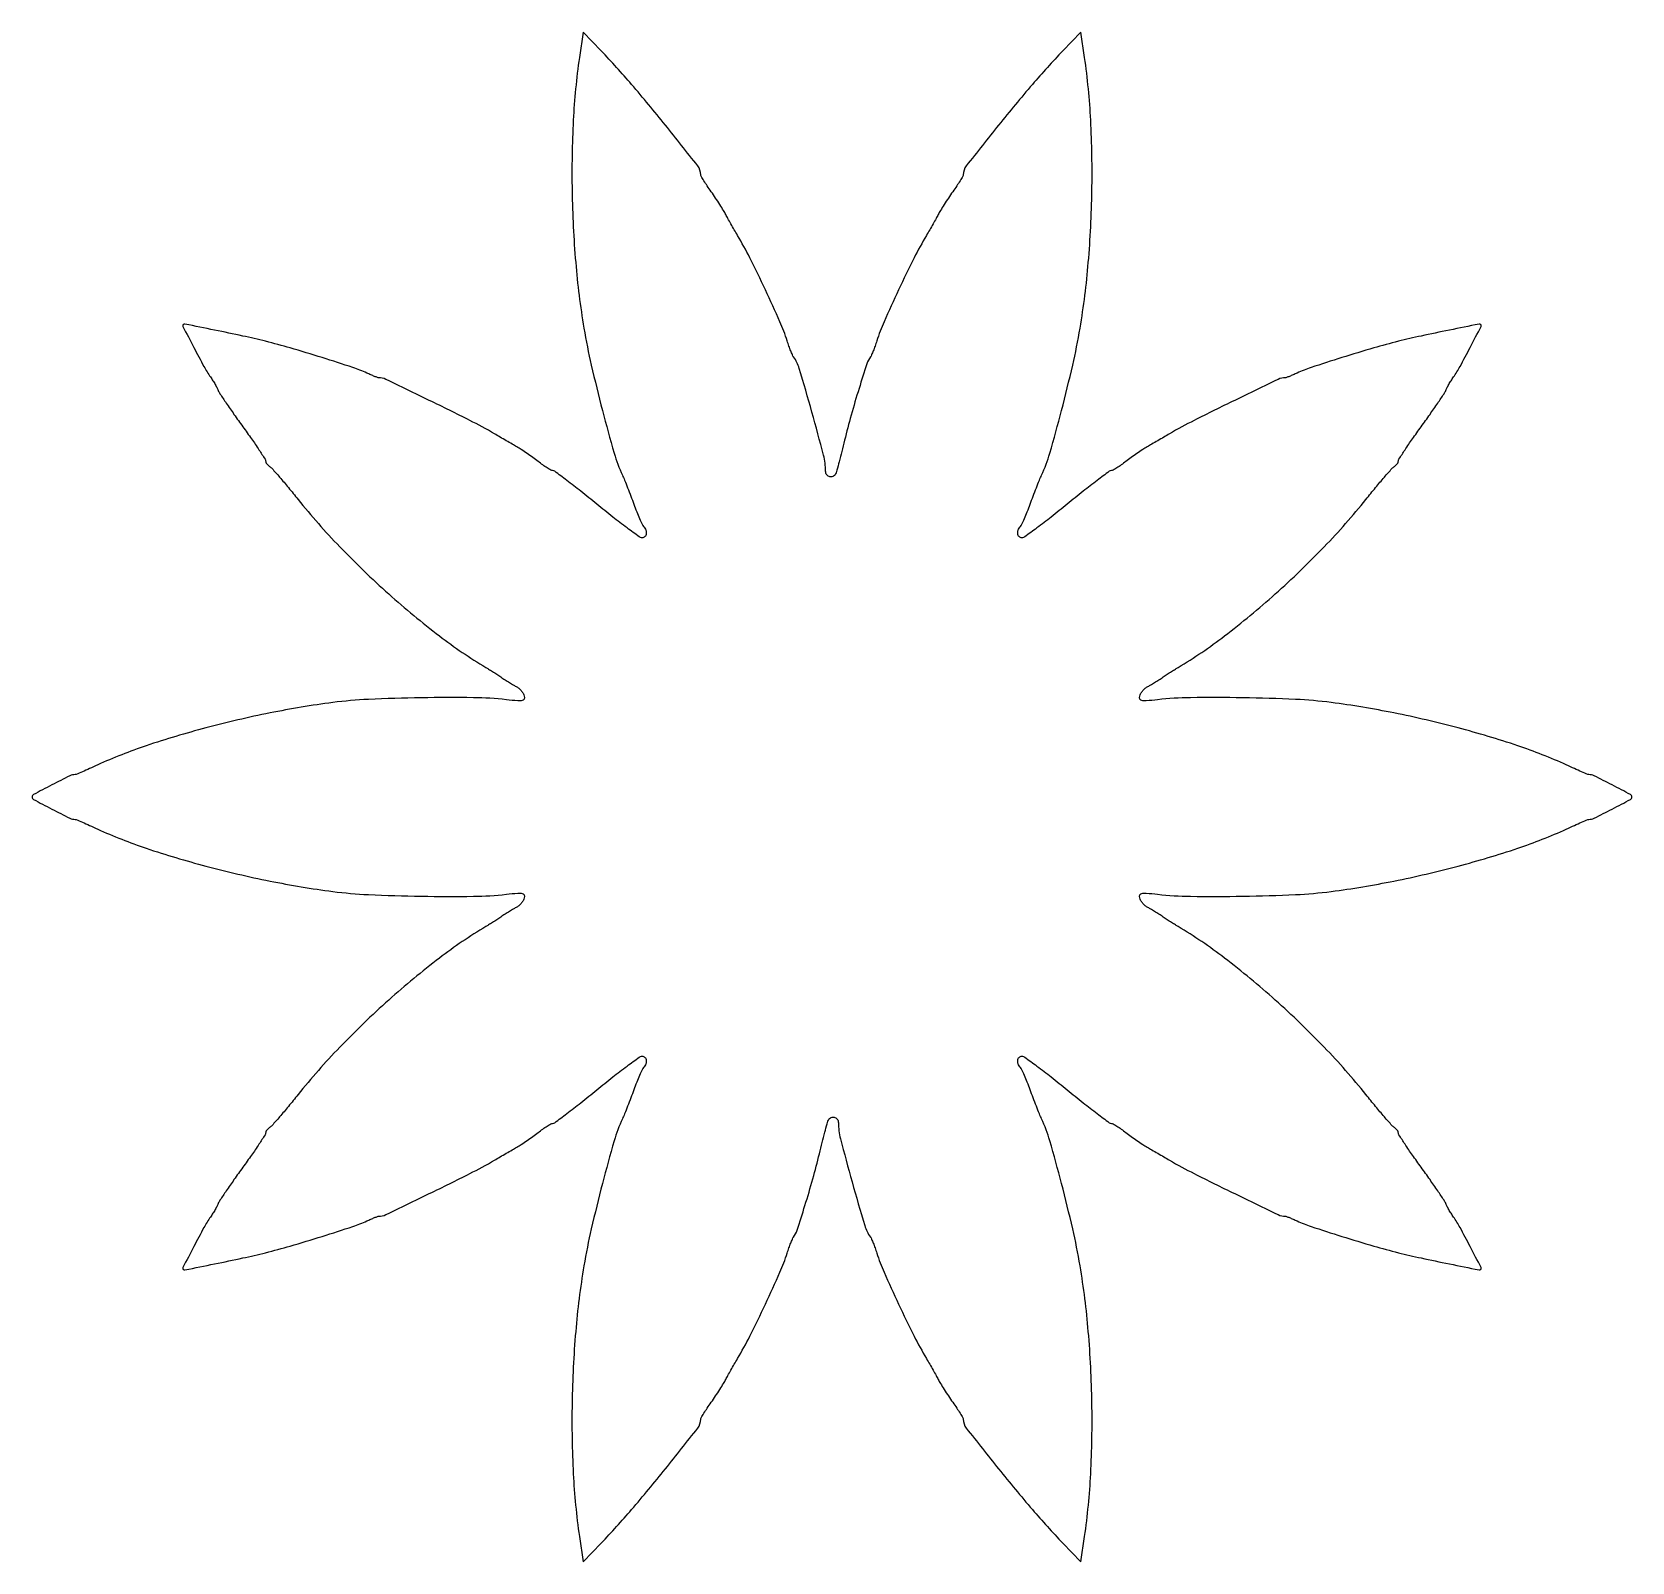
# Model space of a CAD drawing. Extents: x 0 to 500, y 0 to 478.
import ezdxf

# ---------------------------------------------------------------- set-up
doc = ezdxf.new("R2010")
doc.units = 0

msp = doc.modelspace()

# ---------------------------------------------------------------- linework, layer by layer
msp.add_lwpolyline([(171.070534, 470.069806, 0.023702), (169.149455, 450.488507, 0.016777), (168.777241, 428.399609, 0.016614), (169.895941, 406.010744, 0.021169), (172.483053, 385.501424, 0.014329), (174.788871, 373.916499, 0.007659), (178.265465, 359.737065, 0.006573), (181.932815, 346.429322, 0.037689), (184.491518, 339.577452, -0.010554), (185.183852, 337.991611, -0.003514), (186.132057, 335.641501, -0.003496), (187.146174, 333.022812, -0.003977), (188.080051, 330.5, 0.007245), (188.97395, 328.132829, 0.009298), (189.867924, 325.983437, 0.007472), (190.673159, 324.216932, 0.07578), (191.123495, 323.55, -0.095729), (191.816017, 322.431306, -0.123802), (191.956553, 321.23644, -0.166833), (191.5186, 320.352248, -0.197583), (190.662006, 320, -0.157363), (189.774316, 320.286473, -0.003214), (185.943046, 323.084375, -0.007235), (181.496896, 326.476017, -0.004763), (176.476345, 330.5, 0.003281), (171.485357, 334.524642, 0.00513), (167.132302, 337.915625, 0.00165), (163.337892, 340.789614, 0.162646), (162.708243, 341, -0.128393), (162.167102, 341.141286, -0.01236), (160.987789, 341.841002, -0.015082), (159.606674, 342.76649, -0.011355), (158.143904, 343.862985, 0.009214), (156.529596, 345.083902, 0.006676), (154.689147, 346.386037, 0.006747), (152.907532, 347.576099, 0.014603), (151.5, 348.431735, -0.001419), (150.067774, 349.251469, -0.000652), (148.20625, 350.327174, -0.000646), (146.250672, 351.464013, -0.000894), (144.5, 352.488963, 0.015949), (136.831044, 356.674094, 0.004084), (124.160855, 362.943489, 0.001228), (110.525441, 369.511083, 0.112068), (108.371494, 370, -0.088065), (108.008721, 370.064394, -0.006232), (107.043827, 370.431793, -0.008643), (105.899597, 370.906909, -0.006405), (104.651129, 371.469932, 0.029419), (100.287301, 373.20103, 0.003777), (90.69832, 376.286163, 0.004794), (80.688268, 379.31844, 0.010671), (73, 381.390109, 0.006819), (65.872933, 383.045548, 0.003711), (57.078779, 384.893933, 0.000473), (47.804091, 386.762414, 0.250886), (47.266421, 386.599755, 0.325943), (47.175807, 386.020708, 0.001161), (50.559186, 379.478152, 0.005628), (53.725378, 373.554123, 0.025959), (55.770777, 370.247758, -0.010625), (56.539867, 369.085724, -0.009947), (57.276529, 367.866529, -0.00997), (57.88704, 366.758716, -0.033263), (58.223357, 366, 0.058468), (58.713012, 365.030165, 0.002912), (60.700666, 362.062672, 0.004659), (63.120952, 358.565011, 0.00335), (65.886082, 354.702712, -0.004091), (68.612453, 350.882604, -0.006235), (70.910287, 347.518115, -0.002585), (72.818061, 344.616128, -0.145104), (73, 344.002402, 0.110037), (73.089906, 343.598824, 0.049447), (73.369308, 343.129734, 0.045663), (73.776257, 342.672499, 0.046466), (74.257219, 342.29969, -0.070287), (75.034801, 341.635558, -0.003082), (77.382977, 338.944284, -0.005173), (80.122665, 335.697625, -0.003665), (83.132642, 332, 0.022974), (96.170498, 317.190032, 0.018371), (111.490772, 302.444892, 0.018745), (127.319239, 289.32647, 0.030022), (141.852279, 279.5, -0.006747), (142.702874, 278.980827, -0.002311), (143.921701, 278.20625, -0.002297), (145.258906, 277.339038, -0.002653), (146.525035, 276.5, 0.004543), (147.813488, 275.653159, 0.003618), (149.218404, 274.762265, 0.003658), (150.531967, 273.955859, 0.00919), (151.50429, 273.392817, -0.053264), (152.293841, 272.837529, -0.042433), (153.016686, 272.087012, -0.04385), (153.57141, 271.265929, -0.078287), (153.850387, 270.502293, -0.147588), (153.759747, 269.590238, -0.250824), (153.181982, 269.116129, -0.070793), (151.771333, 269.039438, -0.006405), (148.249693, 269.392241, 0.025338), (137.955318, 270.031239, 0.00686), (121.618, 269.992163, 0.007056), (105.145224, 269.494163, 0.021513), (94, 268.51811, 0.016975), (74.378896, 265.264646, 0.015312), (54.330478, 260.593954, 0.01589), (35.713478, 255.012281, 0.026613), (20.521357, 249.009782, -0.00254), (17.968675, 247.85628, -0.00388), (15.741541, 246.884123, -0.001423), (13.818018, 246.068669, -0.099861), (13.477626, 246, 0.115597), (11.80386, 245.607796, 0.004672), (6.215985, 242.771546, 0.002615), (0.440187, 239.733257, 0.27711), (0, 239, 0.27711), (0.440187, 238.266743, 0.002615), (6.215985, 235.228454, 0.004672), (11.80386, 232.392204, 0.115597), (13.477626, 232, -0.099861), (13.818018, 231.931331, -0.001423), (15.741541, 231.115877, -0.00388), (17.968675, 230.14372, -0.00254), (20.521357, 228.990218, 0.026613), (35.713478, 222.987719, 0.01589), (54.330478, 217.406046, 0.015312), (74.378896, 212.735354, 0.016975), (94, 209.48189, 0.021513), (105.145224, 208.505837, 0.007056), (121.618, 208.007837, 0.00686), (137.955318, 207.968761, 0.025338), (148.249693, 208.607759, -0.006405), (151.771333, 208.960562, -0.070793), (153.181982, 208.883871, -0.250824), (153.759747, 208.409762, -0.147588), (153.850387, 207.497707, -0.078287), (153.57141, 206.734071, -0.04385), (153.016686, 205.912988, -0.042433), (152.293841, 205.162471, -0.053264), (151.50429, 204.607183, 0.00919), (150.531967, 204.044141, 0.003658), (149.218404, 203.237735, 0.003618), (147.813488, 202.346841, 0.004543), (146.525035, 201.5, -0.002653), (145.258906, 200.660962, -0.002297), (143.921701, 199.79375, -0.002311), (142.702874, 199.019173, -0.006747), (141.852279, 198.5, 0.030022), (127.319239, 188.67353, 0.018745), (111.490772, 175.555108, 0.018371), (96.170498, 160.809968, 0.022974), (83.132642, 146, -0.003665), (80.122665, 142.302375, -0.005173), (77.382977, 139.055716, -0.003082), (75.034801, 136.364442, -0.070287), (74.257219, 135.70031, 0.046466), (73.776257, 135.327501, 0.045663), (73.369308, 134.870266, 0.049447), (73.089906, 134.401176, 0.110037), (73, 133.997598, -0.145104), (72.818061, 133.383872, -0.002585), (70.910287, 130.481885, -0.006235), (68.612453, 127.117396, -0.004091), (65.886082, 123.297288, 0.00335), (63.120952, 119.434989, 0.004659), (60.700666, 115.937328, 0.002912), (58.713012, 112.969835, 0.058468), (58.223357, 112, -0.033263), (57.88704, 111.241284, -0.00997), (57.276529, 110.133471, -0.009947), (56.539867, 108.914276, -0.010625), (55.770777, 107.752242, 0.025959), (53.725378, 104.445877, 0.005628), (50.559186, 98.521848, 0.001161), (47.175807, 91.979292, 0.325943), (47.266421, 91.400245, 0.250886), (47.804091, 91.237586, 0.000473), (57.078779, 93.106067, 0.003711), (65.872933, 94.954452, 0.006819), (73, 96.609891, 0.010671), (80.688268, 98.68156, 0.004794), (90.69832, 101.713837, 0.003777), (100.287301, 104.79897, 0.029419), (104.651129, 106.530068, -0.006405), (105.899597, 107.093091, -0.008643), (107.043827, 107.568207, -0.006232), (108.008721, 107.935606, -0.088065), (108.371494, 108, 0.112068), (110.525441, 108.488917, 0.001228), (124.160855, 115.056511, 0.004084), (136.831044, 121.325906, 0.015949), (144.5, 125.511037, -0.000894), (146.250672, 126.535987, -0.000646), (148.20625, 127.672826, -0.000652), (150.067774, 128.748531, -0.001419), (151.5, 129.568265, 0.014603), (152.907532, 130.423901, 0.006747), (154.689147, 131.613963, 0.006676), (156.529596, 132.916098, 0.009214), (158.143904, 134.137015, -0.011355), (159.606674, 135.23351, -0.015082), (160.987789, 136.158998, -0.01236), (162.167102, 136.858714, -0.128393), (162.708243, 137, 0.162646), (163.337892, 137.210386, 0.00165), (167.132302, 140.084375, 0.00513), (171.485357, 143.475358, 0.003281), (176.476345, 147.5, -0.004763), (181.496896, 151.523983, -0.007235), (185.943046, 154.915625, -0.003214), (189.774316, 157.713527, -0.157363), (190.662006, 158, -0.197583), (191.5186, 157.647752, -0.166833), (191.956553, 156.76356, -0.123802), (191.816017, 155.568694, -0.095729), (191.123495, 154.45, 0.07578), (190.673159, 153.783068, 0.007472), (189.867924, 152.016562, 0.009298), (188.97395, 149.867171, 0.007245), (188.080051, 147.5, -0.003977), (187.146174, 144.977188, -0.003496), (186.132057, 142.358499, -0.003514), (185.183852, 140.008389, -0.010554), (184.491518, 138.422548, 0.037689), (181.932815, 131.570678, 0.006573), (178.265465, 118.262935, 0.007659), (174.788871, 104.083501, 0.014329), (172.483053, 92.498576, 0.021169), (169.895941, 71.989256, 0.016614), (168.777241, 49.600391, 0.016777), (169.149455, 27.511493, 0.023702), (171.070534, 7.930194), (172.236655, -0.044955), (177.868328, 5.855955, 0.013009), (187.371131, 16.346372, 0.008218), (197.930272, 29.046974, 0.002992), (208.026337, 41.759846, 0.167847), (209, 44.578588, -0.133201), (209.119426, 45.018925, -0.005633), (209.959645, 46.417598, -0.00935), (211.015224, 48.061125, -0.006482), (212.266878, 49.88057, 0.006151), (213.611586, 51.832513, 0.005609), (214.950532, 53.877417, 0.005619), (216.10597, 55.731615, 0.018095), (216.815191, 57, -0.007084), (217.470167, 58.234415, -0.002682), (218.418633, 59.940625, -0.002655), (219.470039, 61.785367, -0.003239), (220.474253, 63.5, 0.017488), (224.324008, 70.524816, 0.006682), (229.205513, 80.553734, 0.006194), (233.721389, 90.472681, 0.027093), (235.994739, 96.5, -0.00867), (236.533387, 98.10474, -0.009921), (237.105038, 99.61875, -0.009156), (237.637642, 100.881376, -0.05433), (237.996823, 101.5, 0.0799), (239.088944, 103.622919, 0.003725), (241.548632, 111.348745, 0.006754), (244.02458, 119.729282, 0.008689), (246.061694, 127.5, -0.0017), (246.936653, 131.038492, -0.002315), (247.751382, 134.223437, -0.001526), (248.45588, 136.891932, -0.026313), (248.734324, 137.75, -0.156554), (249.512477, 138.718233, -0.19049), (250.64304, 138.955374, -0.19365), (251.616515, 138.355478, -0.160342), (252, 137.19039, 0.063874), (252.636393, 132.22909, 0.004529), (256.286546, 118.736573, 0.003687), (260.222113, 105.083092, 0.086863), (262.003177, 101.5, -0.05433), (262.362358, 100.881376, -0.009156), (262.894962, 99.61875, -0.009921), (263.466613, 98.10474, -0.00867), (264.005261, 96.5, 0.027093), (266.278611, 90.472681, 0.006194), (270.794487, 80.553734, 0.006682), (275.675992, 70.524816, 0.017488), (279.525747, 63.5, -0.003239), (280.529961, 61.785367, -0.002655), (281.581367, 59.940625, -0.002682), (282.529833, 58.234415, -0.007084), (283.184809, 57, 0.018095), (283.89403, 55.731615, 0.005619), (285.049468, 53.877417, 0.005609), (286.388414, 51.832513, 0.006151), (287.733122, 49.88057, -0.006482), (288.984776, 48.061125, -0.00935), (290.040355, 46.417598, -0.005633), (290.880574, 45.018925, -0.133201), (291, 44.578588, 0.167847), (291.973663, 41.759846, 0.002992), (302.069728, 29.046974, 0.008218), (312.628869, 16.346372, 0.013009), (322.131672, 5.855955), (327.763345, -0.044955), (328.929466, 7.930194, 0.023702), (330.850545, 27.511493, 0.016777), (331.222759, 49.600391, 0.016614), (330.104059, 71.989256, 0.021169), (327.516947, 92.498576, 0.014329), (325.211129, 104.083501, 0.007659), (321.734535, 118.262935, 0.006573), (318.067185, 131.570678, 0.037689), (315.508482, 138.422548, -0.010554), (314.816148, 140.008389, -0.003514), (313.867943, 142.358499, -0.003496), (312.853826, 144.977188, -0.003977), (311.919949, 147.5, 0.007245), (311.02605, 149.867171, 0.009298), (310.132076, 152.016562, 0.007472), (309.326841, 153.783068, 0.07578), (308.876505, 154.45, -0.095729), (308.183983, 155.568694, -0.123802), (308.043447, 156.76356, -0.166833), (308.4814, 157.647752, -0.197583), (309.337994, 158, -0.157363), (310.225684, 157.713527, -0.003214), (314.056954, 154.915625, -0.007235), (318.503104, 151.523983, -0.004763), (323.523655, 147.5, 0.003281), (328.514643, 143.475358, 0.00513), (332.867698, 140.084375, 0.00165), (336.662108, 137.210386, 0.162646), (337.291757, 137, -0.128393), (337.832898, 136.858714, -0.01236), (339.012211, 136.158998, -0.015082), (340.393326, 135.23351, -0.011355), (341.856096, 134.137015, 0.009214), (343.470404, 132.916098, 0.006676), (345.310853, 131.613963, 0.006747), (347.092468, 130.423901, 0.014603), (348.5, 129.568265, -0.001419), (349.932226, 128.748531, -0.000652), (351.79375, 127.672826, -0.000646), (353.749328, 126.535987, -0.000894), (355.5, 125.511037, 0.015949), (363.168956, 121.325906, 0.004084), (375.839145, 115.056511, 0.001228), (389.474559, 108.488917, 0.112068), (391.628506, 108, -0.088065), (391.991279, 107.935606, -0.006232), (392.956173, 107.568207, -0.008643), (394.100403, 107.093091, -0.006405), (395.348871, 106.530068, 0.029419), (399.712699, 104.79897, 0.003777), (409.30168, 101.713837, 0.004794), (419.311732, 98.68156, 0.010671), (427, 96.609891, 0.006819), (434.127067, 94.954452, 0.003711), (442.921221, 93.106067, 0.000473), (452.195909, 91.237586, 0.250886), (452.733579, 91.400245, 0.325943), (452.824193, 91.979292, 0.001161), (449.440814, 98.521848, 0.005628), (446.274622, 104.445877, 0.025959), (444.229223, 107.752242, -0.010625), (443.460133, 108.914276, -0.009947), (442.723471, 110.133471, -0.00997), (442.11296, 111.241284, -0.033263), (441.776643, 112, 0.058468), (441.286988, 112.969835, 0.002912), (439.299334, 115.937328, 0.004659), (436.879048, 119.434989, 0.00335), (434.113918, 123.297288, -0.004091), (431.387547, 127.117396, -0.006235), (429.089713, 130.481885, -0.002585), (427.181939, 133.383872, -0.145104), (427, 133.997598, 0.110037), (426.910094, 134.401176, 0.049447), (426.630692, 134.870266, 0.045663), (426.223743, 135.327501, 0.046466), (425.742781, 135.70031, -0.070287), (424.965199, 136.364442, -0.003082), (422.617023, 139.055716, -0.005173), (419.877335, 142.302375, -0.003665), (416.867358, 146, 0.022974), (403.829502, 160.809968, 0.018371), (388.509228, 175.555108, 0.018745), (372.680761, 188.67353, 0.030022), (358.147721, 198.5, -0.006747), (357.297126, 199.019173, -0.002311), (356.078299, 199.79375, -0.002297), (354.741094, 200.660962, -0.002653), (353.474965, 201.5, 0.004543), (352.186512, 202.346841, 0.003618), (350.781596, 203.237735, 0.003658), (349.468033, 204.044141, 0.00919), (348.49571, 204.607183, -0.053264), (347.706159, 205.162471, -0.042433), (346.983314, 205.912988, -0.04385), (346.42859, 206.734071, -0.078287), (346.149613, 207.497707, -0.147588), (346.240253, 208.409762, -0.250824), (346.818018, 208.883871, -0.070793), (348.228667, 208.960562, -0.006405), (351.750307, 208.607759, 0.025338), (362.044682, 207.968761, 0.00686), (378.382, 208.007837, 0.007056), (394.854776, 208.505837, 0.021513), (406, 209.48189, 0.016975), (425.621104, 212.735354, 0.015312), (445.669522, 217.406046, 0.01589), (464.286522, 222.987719, 0.026613), (479.478643, 228.990218, -0.00254), (482.031325, 230.14372, -0.00388), (484.258459, 231.115877, -0.001423), (486.181982, 231.931331, -0.099861), (486.522374, 232, 0.115597), (488.19614, 232.392204, 0.004672), (493.784015, 235.228454, 0.002615), (499.559813, 238.266743, 0.27711), (500, 239, 0.27711), (499.559813, 239.733257, 0.002615), (493.784015, 242.771546, 0.004672), (488.19614, 245.607796, 0.115597), (486.522374, 246, -0.099861), (486.181982, 246.068669, -0.001423), (484.258459, 246.884123, -0.00388), (482.031325, 247.85628, -0.00254), (479.478643, 249.009782, 0.026613), (464.286522, 255.012281, 0.01589), (445.669522, 260.593954, 0.015312), (425.621104, 265.264646, 0.016975), (406, 268.51811, 0.021513), (394.854776, 269.494163, 0.007056), (378.382, 269.992163, 0.00686), (362.044682, 270.031239, 0.025338), (351.750307, 269.392241, -0.006405), (348.228667, 269.039438, -0.070793), (346.818018, 269.116129, -0.250824), (346.240253, 269.590238, -0.147588), (346.149613, 270.502293, -0.078287), (346.42859, 271.265929, -0.04385), (346.983314, 272.087012, -0.042433), (347.706159, 272.837529, -0.053264), (348.49571, 273.392817, 0.00919), (349.468033, 273.955859, 0.003658), (350.781596, 274.762265, 0.003618), (352.186512, 275.653159, 0.004543), (353.474965, 276.5, -0.002653), (354.741094, 277.339038, -0.002297), (356.078299, 278.20625, -0.002311), (357.297126, 278.980827, -0.006747), (358.147721, 279.5, 0.030022), (372.680761, 289.32647, 0.018745), (388.509228, 302.444892, 0.018371), (403.829502, 317.190032, 0.022974), (416.867358, 332, -0.003665), (419.877335, 335.697625, -0.005173), (422.617023, 338.944284, -0.003082), (424.965199, 341.635558, -0.070287), (425.742781, 342.29969, 0.046466), (426.223743, 342.672499, 0.045663), (426.630692, 343.129734, 0.049447), (426.910094, 343.598824, 0.110037), (427, 344.002402, -0.145104), (427.181939, 344.616128, -0.002585), (429.089713, 347.518115, -0.006235), (431.387547, 350.882604, -0.004091), (434.113918, 354.702712, 0.00335), (436.879048, 358.565011, 0.004659), (439.299334, 362.062672, 0.002912), (441.286988, 365.030165, 0.058468), (441.776643, 366, -0.033263), (442.11296, 366.758716, -0.00997), (442.723471, 367.866529, -0.009947), (443.460133, 369.085724, -0.010625), (444.229223, 370.247758, 0.025959), (446.274622, 373.554123, 0.005628), (449.440814, 379.478152, 0.001161), (452.824193, 386.020708, 0.325943), (452.733579, 386.599755, 0.250886), (452.195909, 386.762414, 0.000473), (442.921221, 384.893933, 0.003711), (434.127067, 383.045548, 0.006819), (427, 381.390109, 0.010671), (419.311732, 379.31844, 0.004794), (409.30168, 376.286163, 0.003777), (399.712699, 373.20103, 0.029419), (395.348871, 371.469932, -0.006405), (394.100403, 370.906909, -0.008643), (392.956173, 370.431793, -0.006232), (391.991279, 370.064394, -0.088065), (391.628506, 370, 0.112068), (389.474559, 369.511083, 0.001228), (375.839145, 362.943489, 0.004084), (363.168956, 356.674094, 0.015949), (355.5, 352.488963, -0.000894), (353.749328, 351.464013, -0.000646), (351.79375, 350.327174, -0.000652), (349.932226, 349.251469, -0.001419), (348.5, 348.431735, 0.014603), (347.092468, 347.576099, 0.006747), (345.310853, 346.386037, 0.006676), (343.470404, 345.083902, 0.009214), (341.856096, 343.862985, -0.011355), (340.393326, 342.76649, -0.015082), (339.012211, 341.841002, -0.01236), (337.832898, 341.141286, -0.128393), (337.291757, 341, 0.162646), (336.662108, 340.789614, 0.00165), (332.867698, 337.915625, 0.00513), (328.514643, 334.524642, 0.003281), (323.523655, 330.5, -0.004763), (318.503104, 326.476017, -0.007235), (314.056954, 323.084375, -0.003214), (310.225684, 320.286473, -0.157363), (309.337994, 320, -0.197583), (308.4814, 320.352248, -0.166833), (308.043447, 321.23644, -0.123802), (308.183983, 322.431306, -0.095729), (308.876505, 323.55, 0.07578), (309.326841, 324.216932, 0.007472), (310.132076, 325.983437, 0.009298), (311.02605, 328.132829, 0.007245), (311.919949, 330.5, -0.003977), (312.853826, 333.022812, -0.003496), (313.867943, 335.641501, -0.003514), (314.816148, 337.991611, -0.010554), (315.508482, 339.577452, 0.037689), (318.067185, 346.429322, 0.006573), (321.734535, 359.737065, 0.007659), (325.211129, 373.916499, 0.014329), (327.516947, 385.501424, 0.021169), (330.104059, 406.010744, 0.016614), (331.222759, 428.399609, 0.016777), (330.850545, 450.488507, 0.023702), (328.929466, 470.069806), (327.763345, 478.044955), (322.131672, 472.144045, 0.013009), (312.628869, 461.653628, 0.008218), (302.069728, 448.953026, 0.002992), (291.973663, 436.240154, 0.167847), (291, 433.421412, -0.133201), (290.880574, 432.981075, -0.005633), (290.040355, 431.582402, -0.00935), (288.984776, 429.938875, -0.006482), (287.733122, 428.11943, 0.006151), (286.388414, 426.167487, 0.005609), (285.049468, 424.122583, 0.005619), (283.89403, 422.268385, 0.018095), (283.184809, 421, -0.007084), (282.529833, 419.765585, -0.002682), (281.581367, 418.059375, -0.002655), (280.529961, 416.214633, -0.003239), (279.525747, 414.5, 0.017488), (275.675992, 407.475184, 0.006682), (270.794487, 397.446266, 0.006194), (266.278611, 387.527319, 0.027093), (264.005261, 381.5, -0.00867), (263.466613, 379.89526, -0.009921), (262.894962, 378.38125, -0.009156), (262.362358, 377.118624, -0.05433), (262.003177, 376.5, 0.0799), (260.911056, 374.377081, 0.003725), (258.451368, 366.651255, 0.006754), (255.97542, 358.270718, 0.008689), (253.938306, 350.5, -0.0017), (253.063347, 346.961508, -0.002315), (252.248618, 343.776563, -0.001526), (251.54412, 341.108068, -0.026313), (251.265676, 340.25, -0.156554), (250.487523, 339.281767, -0.19049), (249.35696, 339.044626, -0.19365), (248.383485, 339.644522, -0.160342), (248, 340.80961, 0.063874), (247.363607, 345.77091, 0.004529), (243.713454, 359.263427, 0.003687), (239.777887, 372.916908, 0.086863), (237.996823, 376.5, -0.05433), (237.637642, 377.118624, -0.009156), (237.105038, 378.38125, -0.009921), (236.533387, 379.89526, -0.00867), (235.994739, 381.5, 0.027093), (233.721389, 387.527319, 0.006194), (229.205513, 397.446266, 0.006682), (224.324008, 407.475184, 0.017488), (220.474253, 414.5, -0.003239), (219.470039, 416.214633, -0.002655), (218.418633, 418.059375, -0.002682), (217.470167, 419.765585, -0.007084), (216.815191, 421, 0.018095), (216.10597, 422.268385, 0.005619), (214.950532, 424.122583, 0.005609), (213.611586, 426.167487, 0.006151), (212.266878, 428.11943, -0.006482), (211.015224, 429.938875, -0.00935), (209.959645, 431.582402, -0.005633), (209.119426, 432.981075, -0.133201), (209, 433.421412, 0.167847), (208.026337, 436.240154, 0.002992), (197.930272, 448.953026, 0.008218), (187.371131, 461.653628, 0.013009), (177.868328, 472.144045), (172.236655, 478.044955)], format="xyb", close=True)

doc.saveas('drawing.dxf')
